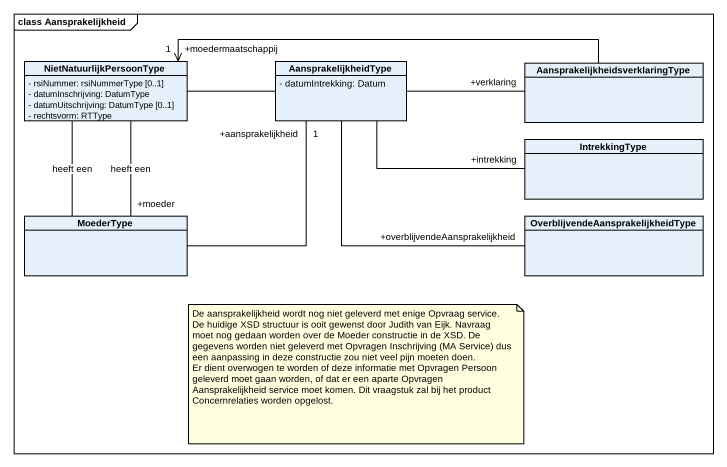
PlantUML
@startuml
mainframe class Aansprakelijkheid
hide circle
hide empty members
skinparam classAttributeIconSize 0
class NietNatuurlijkPersoonType {
  - rsiNummer: rsiNummerType [0..1]
  - datumInschrijving: DatumType
  - datumUitschrijving: DatumType [0..1]
  - rechtsvorm: RTType
}
class AansprakelijkheidType {
  - datumIntrekking: Datum
}
class "AansprakelijkheidsverklaringType" as Aansprakelijkheidsverklaring
class IntrekkingType
class MoederType
class "OverblijvendeAansprakelijkheidType" as OverblijvendeAansprakelijkhe
NietNatuurlijkPersoonType -right- AansprakelijkheidType
AansprakelijkheidType -right- "+verklaring" Aansprakelijkheidsverklaring
AansprakelijkheidType -right- "+intrekking" IntrekkingType
AansprakelijkheidType -right- "+overblijvendeAansprakelijkheid" OverblijvendeAansprakelijkhe
Aansprakelijkheidsverklaring -left-> "+moedermaatschappij\n1" NietNatuurlijkPersoonType
MoederType "+moeder" -up- NietNatuurlijkPersoonType : heeft een
MoederType -up- NietNatuurlijkPersoonType : heeft een
MoederType -up- "+aansprakelijkheid\n1" AansprakelijkheidType
note as N1
  De aansprakelijkheid wordt nog niet geleverd met enige Opvraag service.
  De huidige XSD structuur is ooit gewenst door Judith van Eijk. Navraag moet nog gedaan worden over de Moeder constructie in de XSD. De gegevens worden niet geleverd met Opvragen Inschrijving (MA Service) dus een aanpassing in deze constructie zou niet veel pijn moeten doen.
  Er dient overwogen te worden of deze informatie met Opvragen Persoon geleverd moet gaan worden, of dat er een aparte Opvragen Aansprakelijkheid service moet komen. Dit vraagstuk zal bij het product Concernrelaties worden opgelost.
end note
@enduml
